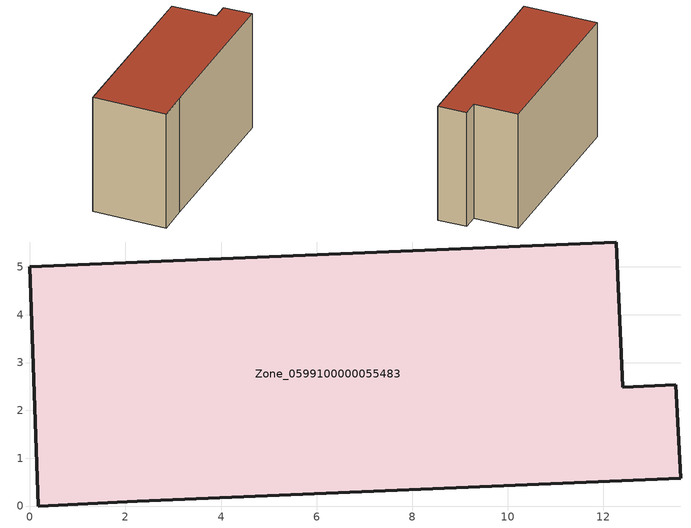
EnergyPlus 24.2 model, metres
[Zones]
Zone_0599100000055483
 floor ground (C_G): 0.17,0 0,5.01 12.27,5.52 12.41,2.48 13.52,2.53 13.62,0.58 2.25,0.1 z0
 wall outside (C_F): 12.41,2.48 12.27,5.52 0,5.01 0.17,0 2.25,0.1 13.62,0.58 13.52,2.53 12.41,2.48 z0:8.27
 roof outside (C_R): 13.62,0.58 13.52,2.53 12.41,2.48 12.27,5.52 0,5.01 0.17,0 2.25,0.1 z8.27
[BUILDING]
Pand.0599100000055483: North Axis=0; Terrain=City; Loads Convergence Tolerance Value=0.04; Temperature Convergence Tolerance Value=0.4; Solar Distribution=FullExterior; Maximum Number of Warmup Days=25; Minimum Number of Warmup Days=1
[Site:Location]
Rotterdam.The.Hague.AP_ZH_NLD Design_Conditions: Latitude=51.96; Longitude=4.45; Time Zone=1; Elevation=-4.5
[SITE:GROUNDTEMPERATURE:BUILDINGSURFACE]
18, 18, 18, 18, 18, 18, 18, 18, 18, 18, 18, 18
[MATERIAL] Thermal Absorptance=0.9; Solar Absorptance=0.7; Visible Absorptance=0.7
Name | Roughness | Thickness | Conductivity | Density | Specific Heat
G.TI.1946-1964 | MediumSmooth | 0.15 | 1 | 540 | 1210
F.TI.1946-1964 | Rough | 0.3 | 0.857143 | 1920 | 840
R.TI.1946-1964 | MediumRough | 0.2 | 0.277778 | 1500 | 1000
[CONSTRUCTION]
C_G: G.TI.1946-1964
C_F: F.TI.1946-1964
C_R: R.TI.1946-1964
[ZONE]
Zone_0599100000055483: Type=1; Multiplier=1; Ceiling Height=Autocalculate; Volume=Autocalculate; Floor Area=autocalculate; Part of Total Floor Area=Yes
[ZONEINFILTRATION:DESIGNFLOWRATE]
Infil_Zone_0599100000055483: Zone or ZoneList or Space or SpaceList=Zone_0599100000055483; Schedule=AlwaysOn; Design Flow Rate Calculation Method=Flow/Area; Flow Rate per Floor Area=0.003; Constant Term Coefficient=1; Temperature Term Coefficient=0; Velocity Term Coefficient=0; Velocity Squared Term Coefficient=0
[HVACTEMPLATE:ZONE:IDEALLOADSAIRSYSTEM]
Zone_0599100000055483: Maximum Heating Supply Air Temperature=50; Minimum Cooling Supply Air Temperature=13; Maximum Heating Supply Air Humidity Ratio=0.0156; Minimum Cooling Supply Air Humidity Ratio=0.0077; Heating Limit=NoLimit; Cooling Limit=NoLimit; Dehumidification Control Type=ConstantSensibleHeatRatio; Cooling Sensible Heat Ratio=0.7; Dehumidification Setpoint=60; Humidification Control Type=None; Humidification Setpoint=30; Outdoor Air Method=None; Outdoor Air Flow Rate per Person=0.00944; Outdoor Air Flow Rate per Zone Floor Area=0; Outdoor Air Flow Rate per Zone=0; Demand Controlled Ventilation Type=None; Outdoor Air Economizer Type=NoEconomizer; Heat Recovery Type=None; Sensible Heat Recovery Effectiveness=0.7; Latent Heat Recovery Effectiveness=0.65
[ZONECONTROL:THERMOSTAT]
ThermostatControl_Zone_0599100000055483: Zone or ZoneList=Zone_0599100000055483; Control Type Schedule=DualSetpointControlType; Control 1=Thermostat_Zone_0599100000055483; Temperature Difference Between Cutout And Setpoint=0
[THERMOSTATSETPOINT:DUALSETPOINT]
Thermostat_Zone_0599100000055483: Heating Setpoint Temperature Schedule=HeatingSetpoint_Zone_0599100000055483; Cooling Setpoint Temperature Schedule=CoolingSetpoint_Zone_0599100000055483
[SCHEDULE:COMPACT]
HeatingSetpoint_Zone_0599100000055483: Through: 12/31, For: AllDays, Until: 24:00, 21
CoolingSetpoint_Zone_0599100000055483: Through: 12/31, For: AllDays, Until: 24:00, 24
DualSetpointControlType: Through: 12/31, For: AllDays, Until: 24:00, 4
AlwaysOn: Through: 12/31, For: AllDays, Until: 24:00, 1
